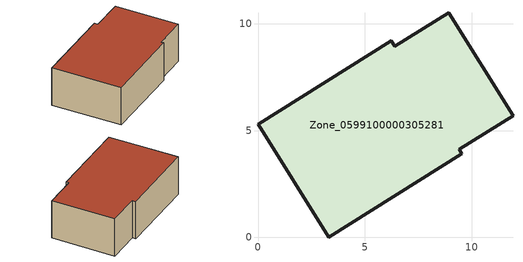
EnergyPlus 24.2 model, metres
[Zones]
Zone_0599100000305281
 floor ground (C_G): 3.31,0 0,5.3 6.24,9.21 6.41,8.94 8.94,10.52 11.94,5.71 9.41,4.13 9.54,3.91 z0
 wall outside (C_F): 0,5.3 3.31,0 9.54,3.91 9.41,4.13 11.94,5.71 8.94,10.52 6.41,8.94 6.24,9.21 0,5.3 z0:3.54
 roof outside (C_R): 9.54,3.91 9.41,4.13 11.94,5.71 8.94,10.52 6.41,8.94 6.24,9.21 0,5.3 3.31,0 z3.54
[BUILDING]
Pand.0599100000305281: North Axis=0; Terrain=City; Loads Convergence Tolerance Value=0.04; Temperature Convergence Tolerance Value=0.4; Solar Distribution=FullExterior; Maximum Number of Warmup Days=25; Minimum Number of Warmup Days=1
[Site:Location]
Rotterdam.The.Hague.AP_ZH_NLD Design_Conditions: Latitude=51.96; Longitude=4.45; Time Zone=1; Elevation=-4.5
[SITE:GROUNDTEMPERATURE:BUILDINGSURFACE]
18, 18, 18, 18, 18, 18, 18, 18, 18, 18, 18, 18
[MATERIAL] Thermal Absorptance=0.9; Solar Absorptance=0.7; Visible Absorptance=0.7
Name | Roughness | Thickness | Conductivity | Density | Specific Heat
G.TI.1946 | MediumSmooth | 0.15 | 1 | 540 | 1210
F.TI.1946 | Rough | 0.3 | 0.857143 | 1920 | 840
R.TI.1946 | MediumRough | 0.2 | 0.1 | 1500 | 1000
[CONSTRUCTION]
C_G: G.TI.1946
C_F: F.TI.1946
C_R: R.TI.1946
[ZONE]
Zone_0599100000305281: Type=1; Multiplier=1; Ceiling Height=Autocalculate; Volume=Autocalculate; Floor Area=autocalculate; Part of Total Floor Area=Yes
[ZONEINFILTRATION:DESIGNFLOWRATE]
Infil_Zone_0599100000305281: Zone or ZoneList or Space or SpaceList=Zone_0599100000305281; Schedule=AlwaysOn; Design Flow Rate Calculation Method=Flow/Area; Flow Rate per Floor Area=0.003; Constant Term Coefficient=1; Temperature Term Coefficient=0; Velocity Term Coefficient=0; Velocity Squared Term Coefficient=0
[HVACTEMPLATE:ZONE:IDEALLOADSAIRSYSTEM]
Zone_0599100000305281: Maximum Heating Supply Air Temperature=50; Minimum Cooling Supply Air Temperature=13; Maximum Heating Supply Air Humidity Ratio=0.0156; Minimum Cooling Supply Air Humidity Ratio=0.0077; Heating Limit=NoLimit; Cooling Limit=NoLimit; Dehumidification Control Type=ConstantSensibleHeatRatio; Cooling Sensible Heat Ratio=0.7; Dehumidification Setpoint=60; Humidification Control Type=None; Humidification Setpoint=30; Outdoor Air Method=None; Outdoor Air Flow Rate per Person=0.00944; Outdoor Air Flow Rate per Zone Floor Area=0; Outdoor Air Flow Rate per Zone=0; Demand Controlled Ventilation Type=None; Outdoor Air Economizer Type=NoEconomizer; Heat Recovery Type=None; Sensible Heat Recovery Effectiveness=0.7; Latent Heat Recovery Effectiveness=0.65
[ZONECONTROL:THERMOSTAT]
ThermostatControl_Zone_0599100000305281: Zone or ZoneList=Zone_0599100000305281; Control Type Schedule=DualSetpointControlType; Control 1=Thermostat_Zone_0599100000305281; Temperature Difference Between Cutout And Setpoint=0
[THERMOSTATSETPOINT:DUALSETPOINT]
Thermostat_Zone_0599100000305281: Heating Setpoint Temperature Schedule=HeatingSetpoint_Zone_0599100000305281; Cooling Setpoint Temperature Schedule=CoolingSetpoint_Zone_0599100000305281
[SCHEDULE:COMPACT]
HeatingSetpoint_Zone_0599100000305281: Through: 12/31, For: AllDays, Until: 24:00, 21
CoolingSetpoint_Zone_0599100000305281: Through: 12/31, For: AllDays, Until: 24:00, 24
DualSetpointControlType: Through: 12/31, For: AllDays, Until: 24:00, 4
AlwaysOn: Through: 12/31, For: AllDays, Until: 24:00, 1
